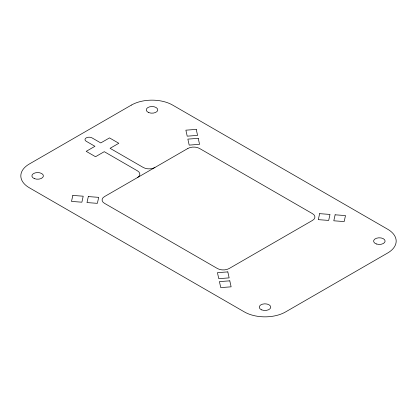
<?xml version="1.0" encoding="UTF-8"?>
<svg xmlns="http://www.w3.org/2000/svg" width="417" height="417" viewBox="0 0 417 417"><rect width="100%" height="100%" fill="white"/><g stroke="black" fill="none" stroke-linecap="round" stroke-linejoin="round"><path stroke-width="0.63" d="M154.926 167.483A8.236 4.754 0 0 1 143.276 167.483L110.083 148.316L118.819 143.276L109.499 137.897L100.763 142.937L92.032 137.897A4.118 2.377 0 0 0 86.204 137.897A4.118 2.377 0 0 0 86.204 141.259L94.94 146.299L86.204 151.345L95.524 156.724L104.26 151.679L137.454 170.845A8.236 4.754 0 0 1 137.454 177.569M72.829 195.437L71.5 201.427L81.878 202.193L83.202 196.204L72.829 195.437M88.321 196.584L86.997 202.573L97.37 203.34L98.693 197.35L88.321 196.584M319.631 213.66L318.307 219.65L328.679 220.416L330.003 214.427L319.631 213.66M335.122 214.807L333.798 220.796L344.171 221.563L345.5 215.573L335.122 214.807M131.397 105.079L29.367 163.985A29.154 16.831 0 0 0 29.367 187.791L244.372 311.921A29.154 16.831 0 0 0 285.603 311.921L387.633 253.015A29.154 16.831 0 0 0 387.633 229.209L172.628 105.079A29.154 16.831 0 0 0 131.397 105.079M187.885 148.452L104.49 196.6A8.236 4.754 0 0 0 104.49 203.324L217.471 268.548A8.236 4.754 0 0 0 229.115 268.548L312.51 220.4A8.236 4.754 0 0 0 312.51 213.676L199.529 148.452A8.236 4.754 0 0 0 187.885 148.452M196.251 129.406L185.878 130.172L187.202 136.161L197.58 135.395L196.251 129.406M198.231 138.35L187.858 139.116L189.182 145.106L199.561 144.339L198.231 138.35M227.818 271.894L217.439 272.661L218.769 278.65L229.142 277.884L227.818 271.894M229.798 280.839L219.42 281.605L220.749 287.594L231.122 286.828L229.798 280.839M34.408 178.643A5.765 3.331 0 0 0 43.389 176.125A5.765 3.331 0 0 0 35.117 172.893A5.765 3.331 0 0 0 34.408 178.643M148.78 112.611A5.765 3.331 0 0 0 157.762 110.093A5.765 3.331 0 0 0 149.495 106.861A5.765 3.331 0 0 0 148.78 112.611M261.756 309.904A5.765 3.331 0 0 0 270.737 307.381A5.765 3.331 0 0 0 262.47 304.155A5.765 3.331 0 0 0 261.756 309.904M376.478 243.997A5.765 3.331 0 0 0 385.126 241.115A5.765 3.331 0 0 0 376.478 238.232A5.765 3.331 0 0 0 376.478 243.997"/></g></svg>
